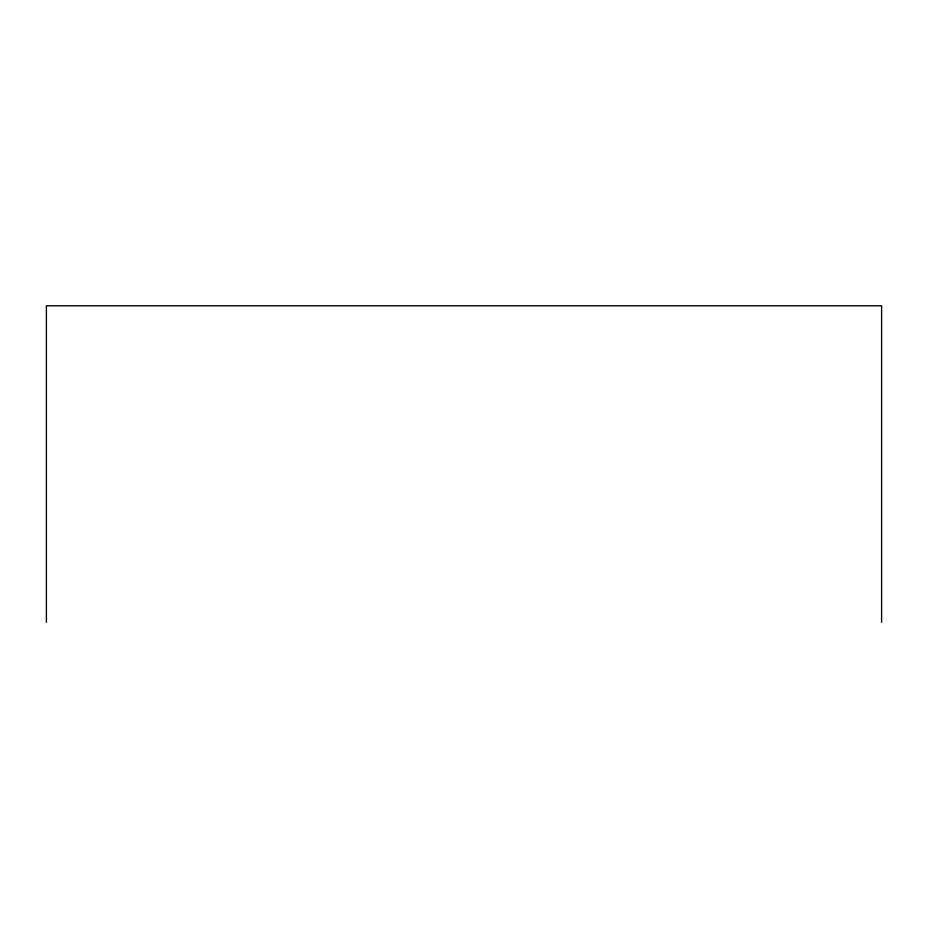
<?xml version="1.0" encoding="UTF-8"?>
<svg xmlns="http://www.w3.org/2000/svg" width="928" height="928" viewBox="0 0 928 928"><rect width="100%" height="100%" fill="white"/><g stroke="black" fill="none" stroke-linecap="round" stroke-linejoin="round"><path stroke-width="1.39" d="M881.6 622.212L881.6 305.788L46.4 305.788L46.4 622.212"/></g></svg>
